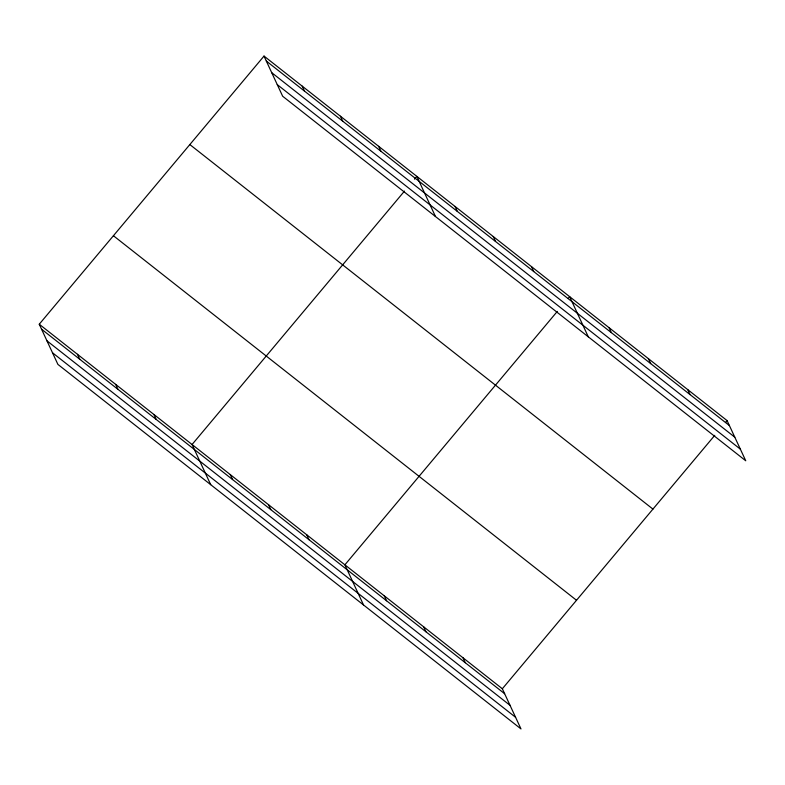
<?xml version="1.0" encoding="UTF-8"?>
<svg xmlns="http://www.w3.org/2000/svg" width="785" height="785" viewBox="0 0 785 785"><rect width="100%" height="100%" fill="white"/><g stroke="black" fill="none" stroke-linecap="round" stroke-linejoin="round"><path stroke-width="1.18" d="M39.25 324.225L502.341 688.759L520.985 728.922L57.894 364.387L39.25 324.225L264.015 56.078L727.106 420.613L745.75 460.775L282.659 96.241L264.015 56.078M404.471 191.118L192.07 444.516L210.714 484.679M414.519 179.137L416.835 176.38L435.479 216.542M557.291 311.419L344.89 564.817L363.534 604.98M568.105 298.516L569.655 296.671L588.299 336.834M502.341 688.759L714.742 435.361M725.566 422.458L727.106 420.613M266.311 61.044L729.412 425.578M271.708 72.662L734.799 437.196M277.262 84.623L740.363 449.157M189.842 144.568L652.934 509.102M113.423 235.736L576.514 600.27M41.556 329.19L504.647 693.724M46.943 340.808L510.044 705.342M52.497 352.769L515.598 717.304M687.748 389.625L690.044 394.59M648.381 358.647L650.687 363.612M609.023 327.659L611.319 332.624M531.445 266.596L533.751 271.561M493.245 236.52L495.551 241.486M455.035 206.445L457.341 211.41M378.625 146.304L380.931 151.269M340.425 116.229L342.731 121.194M302.215 86.154L304.521 91.119M462.983 657.771L465.289 662.736M423.615 626.793L425.921 631.748M384.257 595.805L386.563 600.77M306.69 534.742L308.996 539.707M268.48 504.667L270.786 509.632M230.28 474.591L232.586 479.557M153.87 414.451L156.176 419.416M115.66 384.375L117.966 389.34M77.46 354.3L79.756 359.265"/></g></svg>
